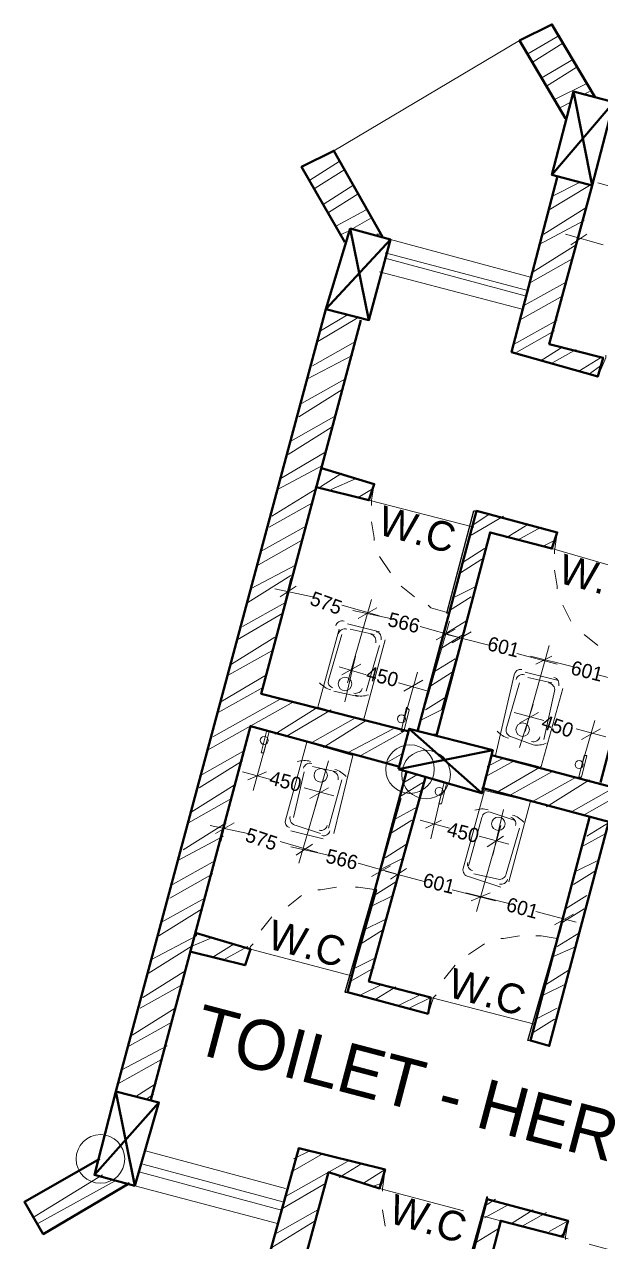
# Model space of a CAD drawing. Header units: millimetres. Extents: x 23593 to 241524, y 4405 to 182732.
# Drawn here: x 68274 to 72316, y 67815 to 76362 of the extents above; entities that cross this region are included whole.
import ezdxf

# ---------------------------------------------------------------- set-up
doc = ezdxf.new("R2010")
doc.units = ezdxf.units.MM
doc.linetypes.add('PDF_IMPORT', pattern=[1, 0.8, -0.2])
for name, color, linetype in [('PDF_0', 7, 'Continuous'), ('PDF_AR_DIMENSION', 7, 'Continuous'), ('PDF_AR_ELEVATION', 2, 'Continuous'), ('PDF_ST COLUMN', 1, 'Continuous'), ('PDF_Text', 7, 'Continuous'), ('PDF_wall', 7, 'Continuous')]:
    doc.layers.add(name, color=color, linetype=linetype)
for name, color, linetype, true_color in [('PDF_AR_DOOR', 7, 'Continuous', 0x723939), ('PDF_AR_HATCH', 7, 'Continuous', 0x767676), ('PDF_AR_WINDOW', 7, 'Continuous', 0x00a5dd), ('PDF_dimension', 7, 'Continuous', 0x767676), ('PDF_hatch', 7, 'Continuous', 0x767676)]:
    doc.layers.add(name, color=color, linetype=linetype, true_color=true_color)
doc.styles.add('PDF Century Gothic', font='GOTHIC.TTF')

msp = doc.modelspace()

# ---------------------------------------------------------------- linework, layer by layer
at = {"layer": 'PDF_0', "color": 8, "lineweight": 5, "true_color": 0x767676}
for points in [[(72219.6, 74890.1), (72106.3, 74814.6)], [(70180.9, 72417.2), (70067.6, 72341.7)], [(71162.5, 72039.7), (71294.6, 72115.2)], [(71407.9, 72096.3), (71275.7, 72020.8)], [(70633.9, 71869.8), (70501.8, 71794.3)], [(70936, 71681), (71068.1, 71756.5)], [(71879.8, 71530), (71747.6, 71454.5)], [(72181.8, 71341.3), (72313.9, 71416.8)], [(69973.2, 71114.7), (69841.1, 71058.1)], [(70275.3, 70926), (70407.4, 71001.5)], [(71200.2, 70775), (71087, 70718.3)], [(69746.7, 70756.1), (69614.6, 70680.6)], [(71521.1, 70586.2), (71634.4, 70661.7)], [(70709.4, 70378.5), (70841.6, 70454.1)], [(70954.8, 70435.2), (70841.6, 70359.7)], [(71993, 70038.8), (72125.2, 70114.3)]]:
    msp.add_lwpolyline(points, dxfattribs=at)
for points in [[(70615.1, 72190.7), (70747.2, 72266.2)], [(71860.9, 71869.8), (71974.2, 71926.4)], [(70180.9, 70529.6), (70294.1, 70605.1)], [(71407.9, 70208.7), (71540, 70265.3)]]:
    msp.add_lwpolyline(points, close=True, dxfattribs=at)
at = {"layer": 'PDF_AR_DIMENSION', "color": 2, "lineweight": 13}
msp.add_lwpolyline([(70445.2, 75475.2), (71747.6, 76249.2)], dxfattribs=at)
at = {"layer": 'PDF_AR_DOOR', "lineweight": 20}
for points in [[(72351.7, 74040.6), (72351.7, 74021.7), (72295.1, 73889.6)], [(70709.4, 72983.5), (70709.4, 73021.3), (70728.3, 73134.5)], [(70728.3, 72738.1), (70728.3, 72757), (70709.4, 72870.3)], [(71993, 72643.7), (71993, 72662.6), (72011.9, 72794.8)], [(70841.6, 72511.6), (70766.1, 72624.9)], [(72011.9, 72398.3), (72011.9, 72417.2), (71993, 72530.5)], [(71011.5, 72341.7), (70917.1, 72417.2)], [(71256.9, 72228.5), (71124.7, 72266.2), (71105.8, 72285.1)], [(72106.3, 72171.8), (72049.7, 72285.1)], [(72295.1, 72001.9), (72200.7, 72077.4)], [(70464, 70303), (70350.8, 70284.2), (70331.9, 70284.2)], [(70747.2, 70284.2), (70615.1, 70303), (70596.2, 70303)], [(70218.6, 70246.4), (70124.3, 70170.9)], [(70011, 70095.4), (69935.5, 70001)], [(71747.6, 69963.3), (71634.4, 69944.4), (71615.5, 69944.4)], [(72011.9, 69944.4), (71898.7, 69963.3), (71860.9, 69963.3)], [(69878.9, 69906.6), (69860, 69887.8), (69822.2, 69755.6)], [(71502.3, 69906.6), (71389, 69831.1)], [(71294.6, 69755.6), (71219.1, 69661.2)], [(71162.5, 69548), (71143.6, 69529.1), (71105.8, 69415.8)], [(70784.9, 68170), (70784.9, 68188.9), (70803.8, 68321)], [(70803.8, 67924.6), (70784.9, 68037.8)], [(72068.6, 67830.2), (72068.6, 67849.1), (72087.4, 67962.3)]]:
    msp.add_lwpolyline(points, dxfattribs=at)
at = {"layer": 'PDF_AR_DOOR', "lineweight": 25}
for points in [[(71256.9, 72228.5), (71238, 72228.5), (71426.7, 72945.8), (71445.6, 72945.8)], [(70747.2, 70284.2), (70728.3, 70284.2), (70520.7, 69566.9), (70539.5, 69566.9)], [(72011.9, 69944.4), (71823.2, 69227.1), (71804.3, 69227.1)], [(71332.4, 67396), (71313.5, 67396), (71521.1, 68132.2), (71521.1, 68113.3)]]:
    msp.add_lwpolyline(points, close=True, dxfattribs=at)
at = {"layer": 'PDF_AR_ELEVATION', "lineweight": 20}
for points in [[(70690.6, 73021.3), (71426.7, 72832.5)], [(71974.2, 72681.5), (72691.5, 72473.9)], [(69860, 69868.9), (70577.3, 69680.1)], [(71124.7, 69529.1), (71860.9, 69340.3)]]:
    msp.add_lwpolyline(points, dxfattribs=at)
at = {"layer": 'PDF_AR_ELEVATION', "linetype": 'PDF_IMPORT', "lineweight": 20, "ltscale": 760.004133}
msp.add_lwpolyline([(70766.1, 68188.9), (76561.2, 66641)], dxfattribs=at)
at = {"layer": 'PDF_AR_HATCH', "lineweight": 5}
for points in [[(71804.3, 76154.8), (72030.8, 76286.9)], [(71842, 76098.2), (72049.7, 76230.3)], [(71898.7, 75984.9), (72125.2, 76117)], [(71936.4, 75928.3), (72144.1, 76060.4)], [(71993, 75833.9), (72219.6, 75947.2)], [(72200.7, 75871.6), (72238.4, 75890.5)], [(72030.8, 75777.3), (72106.3, 75815)], [(70275.3, 75267.6), (70482.9, 75399.7)], [(70313, 75211), (70520.7, 75343.1)], [(70369.7, 75097.7), (70577.3, 75229.8)], [(71955.3, 75059.9), (72238.4, 75229.8)], [(71974.2, 75154.3), (72162.9, 75248.7)], [(70407.4, 75041.1), (70615.1, 75173.2)], [(70464, 74946.7), (70671.7, 75059.9)], [(71917.5, 74890.1), (72219.6, 75078.8)], [(70577.3, 74927.8), (70709.4, 75003.3)], [(71879.8, 74814.6), (72200.7, 74984.4)], [(70501.8, 74890.1), (70539.5, 74908.9)], [(70747.2, 74890.1), (70766.1, 74890.1)], [(71842, 74625.8), (72144.1, 74814.6)], [(71823.2, 74550.3), (72125.2, 74720.2)], [(71766.5, 74380.4), (72068.6, 74550.3)], [(71747.6, 74286), (72049.7, 74455.9)], [(70331.9, 74135), (70615.1, 74304.9)], [(70350.8, 74210.5), (70539.5, 74323.8)], [(71709.9, 74116.1), (72011.9, 74286)], [(71728.8, 74059.5), (71993, 74210.5)], [(70294.1, 73965.1), (70596.2, 74135)], [(70256.4, 73870.7), (70577.3, 74040.6)], [(71898.7, 74002.9), (72049.7, 74097.2)], [(71974.2, 73984), (72144.1, 74078.4)], [(72162.9, 73927.4), (72313.9, 74021.7)], [(72238.4, 73908.5), (72313.9, 73965.1)], [(70218.6, 73700.8), (70520.7, 73870.7)], [(70199.8, 73606.4), (70501.8, 73795.2)], [(70143.1, 73436.6), (70445.2, 73606.4)], [(70124.3, 73342.2), (70426.3, 73530.9)], [(70067.6, 73172.3), (70388.5, 73361.1)], [(70048.8, 73096.8), (70369.7, 73266.7)], [(70350.8, 73115.7), (70501.8, 73210)], [(70426.3, 73096.8), (70596.2, 73172.3)], [(70011, 72908), (70313, 73096.8)], [(70615.1, 73040.2), (70709.4, 73096.8)], [(69992.1, 72832.5), (70294.1, 73002.4)], [(71426.7, 72851.4), (71540, 72926.9)], [(69935.5, 72662.6), (70237.5, 72832.5)], [(71407.9, 72775.9), (71634.4, 72908)], [(71653.3, 72757), (71804.3, 72851.4)], [(71728.8, 72738.1), (71898.7, 72832.5)], [(69916.6, 72568.2), (70218.6, 72738.1)], [(71351.2, 72587.1), (71502.3, 72681.5)], [(71917.5, 72700.4), (71993, 72738.1)], [(69860, 72398.3), (70180.9, 72568.2)], [(71332.4, 72511.6), (71483.4, 72606)], [(69841.1, 72304), (70143.1, 72492.7)], [(71294.6, 72341.7), (71445.6, 72417.2)], [(71256.9, 72247.3), (71407.9, 72341.7)], [(69765.6, 72039.7), (70086.5, 72228.5)], [(69803.4, 72134.1), (70105.4, 72304)], [(71219.1, 72077.4), (71370.1, 72171.8)], [(69727.8, 71869.8), (70029.9, 72058.6)], [(71200.2, 71983.1), (71351.2, 72077.4)], [(69709, 71794.3), (70011, 71964.2)], [(71143.6, 71813.2), (71294.6, 71907.6)], [(71124.7, 71718.8), (71275.7, 71813.2)], [(69652.3, 71605.5), (69973.2, 71794.3)], [(69633.5, 71530), (69935.5, 71699.9)], [(71087, 71548.9), (71238, 71643.3)], [(69558, 71265.7), (70162, 71605.5)], [(69595.7, 71360.1), (70067.6, 71624.4)], [(70029.9, 71379), (70331.9, 71567.8)], [(70105.4, 71360.1), (70426.3, 71548.9)], [(71049.2, 71473.4), (71200.2, 71548.9)], [(70294.1, 71322.4), (70596.2, 71492.3)], [(70369.7, 71284.6), (70671.7, 71473.4)], [(70539.5, 71246.9), (70860.4, 71416.8)], [(70633.9, 71228), (70936, 71397.9)], [(71143.6, 71379), (71162.5, 71379)], [(69520.2, 71095.9), (69822.2, 71265.7)], [(70803.8, 71171.4), (70936, 71246.9)], [(71521.1, 71152.5), (71634.4, 71209.1)], [(69501.3, 71001.5), (69803.4, 71190.2)], [(70898.2, 71152.5), (70917.1, 71171.4)], [(71502.3, 71077), (71709.9, 71190.2)], [(71577.8, 70963.7), (71898.7, 71152.5)], [(71672.1, 70944.8), (71974.2, 71114.7)], [(70917.1, 70944.8), (71068.1, 71039.2)], [(70936, 71039.2), (71030.3, 71095.9)], [(71842, 70907.1), (72144.1, 71077)], [(71936.4, 70869.3), (72238.4, 71058.1)], [(69444.7, 70831.6), (69746.7, 71020.4)], [(72446.1, 71020.4), (72408.3, 71001.5), (72106.3, 70831.6)], [(72200.7, 70812.7), (72502.7, 70982.6)], [(72672.6, 70944.8), (72370.6, 70756.1), (72219.6, 70661.7)], [(69425.8, 70756.1), (69727.8, 70926)], [(70860.4, 70775), (71030.3, 70869.3)], [(70841.6, 70680.6), (70992.6, 70775)], [(69388.1, 70567.3), (69690.1, 70756.1)], [(69350.3, 70491.8), (69671.2, 70661.7)], [(70803.8, 70510.7), (70954.8, 70605.1)], [(72181.8, 70586.2), (72351.7, 70680.6)], [(69312.6, 70321.9), (69614.6, 70491.8)], [(70784.9, 70435.2), (70936, 70510.7)], [(72144.1, 70416.3), (72295.1, 70491.8)], [(69293.7, 70227.5), (69595.7, 70397.4)], [(72125.2, 70321.9), (72276.2, 70416.3)], [(70728.3, 70246.4), (70879.3, 70340.8)], [(69237.1, 70057.6), (69539.1, 70227.5)], [(70709.4, 70170.9), (70860.4, 70246.4)], [(72068.6, 70152), (72219.6, 70246.4)], [(69218.2, 69963.3), (69520.2, 70152)], [(72049.7, 70057.6), (72200.7, 70152)], [(70652.8, 70001), (70803.8, 70076.5)], [(69142.7, 69699), (69444.7, 69887.8), (69576.8, 69944.4)], [(69161.6, 69793.4), (69482.5, 69963.3), (69482.5, 69982.1)], [(70633.9, 69906.6), (70784.9, 70001)], [(72011.9, 69887.8), (72162.9, 69982.1)], [(69595.7, 69812.2), (69746.7, 69906.6)], [(69671.2, 69793.4), (69841.1, 69887.8)], [(71974.2, 69812.2), (72144.1, 69887.8)], [(70596.2, 69736.7), (70747.2, 69812.2)], [(69104.9, 69529.1), (69406.9, 69717.9)], [(70558.4, 69642.4), (70728.3, 69736.7)], [(71936.4, 69623.5), (72087.4, 69717.9)], [(69086, 69453.6), (69388.1, 69623.5)], [(70633.9, 69548), (70784.9, 69623.5)], [(70728.3, 69510.2), (70879.3, 69604.6)], [(71917.5, 69548), (72068.6, 69623.5)], [(70898.2, 69472.5), (71049.2, 69548)], [(70973.7, 69453.6), (71124.7, 69529.1)], [(69029.4, 69264.8), (69331.4, 69453.6)], [(71860.9, 69378.1), (72011.9, 69453.6)], [(69010.5, 69189.3), (69312.6, 69359.2)], [(71842, 69283.7), (71993, 69378.1)], [(68953.9, 69019.4), (69274.8, 69189.3)], [(71936.4, 69189.3), (71955.3, 69189.3)], [(68935, 68925), (69237.1, 69094.9)], [(69048.3, 68830.7), (69199.3, 68925)], [(69123.8, 68811.8), (69180.4, 68849.5)], [(70143.1, 68302.1), (70369.7, 68434.3)], [(70162, 68396.5), (70275.3, 68453.1)], [(70105.4, 68132.2), (70539.5, 68377.6)], [(70482.9, 68264.4), (70633.9, 68358.7)], [(70652.8, 68226.6), (70803.8, 68321)], [(68331, 67981.2), (68821.8, 68283.2)], [(68368.7, 67943.5), (68916.2, 68245.5)], [(70067.6, 68037.8), (70388.5, 68226.6)], [(70728.3, 68207.7), (70784.9, 68226.6)], [(70029.9, 67868), (70331.9, 68037.8)], [(71502.3, 67981.2), (71672.1, 68075.6)], [(71521.1, 68075.6), (71577.8, 68113.3)], [(71691, 67943.5), (71842, 68037.8)], [(70011, 67773.6), (70313, 67962.3)], [(71766.5, 67924.6), (71936.4, 68019)], [(71955.3, 67886.8), (72087.4, 67962.3)], [(71445.6, 67811.3), (71596.6, 67905.7)], [(72030.8, 67849.1), (72049.7, 67868)]]:
    msp.add_lwpolyline(points, dxfattribs=at)
at = {"layer": 'PDF_AR_WINDOW', "color": 2, "lineweight": 20}
for points in [[(70841.6, 74852.3), (71823.2, 74588)], [(70766.1, 74625.8), (71766.5, 74361.5)], [(69123.8, 68453.1), (70105.4, 68188.9)], [(69048.3, 68207.7), (70048.8, 67943.5)]]:
    msp.add_lwpolyline(points, dxfattribs=at)
at = {"layer": 'PDF_AR_WINDOW', "color": 27, "lineweight": 20, "true_color": 0x725639}
for points in [[(70803.8, 74757.9), (71804.3, 74493.7)], [(70803.8, 74720.2), (71785.4, 74455.9)], [(69086, 68302.1), (70067.6, 68037.8)], [(69104.9, 68358.7), (70086.5, 68094.5)]]:
    msp.add_lwpolyline(points, dxfattribs=at)
at = {"layer": 'PDF_dimension', "lineweight": 5}
for points in [[(72295.1, 75362), (72125.2, 74757.9)], [(72295.1, 75248.7), (72502.7, 75192.1)], [(72068.6, 74890.1), (72332.8, 74814.6)], [(69992.1, 71869.8), (70143.1, 72473.9)], [(70029.9, 72398.3), (70294.1, 72341.7)], [(70766.1, 72209.6), (70501.8, 72285.1)], [(70577.3, 72247.3), (70841.6, 72190.7)], [(71087, 71586.6), (71256.9, 72171.8)], [(71200.2, 71548.9), (71370.1, 72152.9)], [(71313.5, 72058.6), (71049.2, 72134.1)], [(71238, 72077.4), (71540, 72001.9)], [(70520.7, 71605.5), (70596.2, 71926.4)], [(72011.9, 71869.8), (71728.8, 71945.3)], [(71823.2, 71926.4), (72125.2, 71850.9)], [(70482.9, 71850.9), (70671.7, 71794.3)], [(70936, 71473.4), (71030.3, 71813.2)], [(71105.8, 71681), (70898.2, 71737.7)], [(72597.1, 71718.8), (72295.1, 71794.3)], [(71747.6, 71284.6), (71842, 71586.6)], [(71709.9, 71530), (71917.5, 71473.4)], [(72181.8, 71152.5), (72276.2, 71473.4)], [(72351.7, 71360.1), (72144.1, 71416.8)], [(69973.2, 71322.4), (69878.9, 70982.6)], [(69803.4, 71228), (69652.3, 70623.9)], [(69803.4, 71114.7), (70011, 71058.1)], [(70407.4, 71190.2), (70313, 70869.3)], [(70445.2, 70944.8), (70237.5, 71001.5)], [(71200.2, 70963.7), (71124.7, 70642.8)], [(70917.1, 70926), (70747.2, 70321.9)], [(71030.3, 70888.2), (70879.3, 70303)], [(71049.2, 70775), (71256.9, 70718.3)], [(71634.4, 70850.5), (71558.9, 70529.6)], [(69576.8, 70737.2), (69841.1, 70680.6)], [(70331.9, 70548.4), (70067.6, 70623.9)], [(71672.1, 70605.1), (71464.5, 70661.7)], [(70143.1, 70586.2), (70407.4, 70529.6)], [(72181.8, 70586.2), (72030.8, 69982.1)], [(70879.3, 70397.4), (70615.1, 70472.9)], [(70803.8, 70416.3), (71087, 70340.8)], [(71577.8, 70208.7), (71275.7, 70284.2)], [(71370.1, 70265.3), (71672.1, 70189.8)], [(72144.1, 70057.6), (71860.9, 70133.1)]]:
    msp.add_lwpolyline(points, dxfattribs=at)
for points in [[(70709.4, 72322.8), (70539.5, 71737.7)], [(71955.3, 72001.9), (71785.4, 71397.9)], [(70199.8, 70472.9), (70369.7, 71058.1)], [(71445.6, 70133.1), (71615.5, 70737.2)]]:
    msp.add_lwpolyline(points, close=True, dxfattribs=at)
at = {"layer": 'PDF_hatch', "lineweight": 5}
for points in [[(70766.1, 72096.3), (70539.5, 72152.9)], [(70482.9, 72115.2), (70331.9, 71567.8), (70652.8, 71473.4), (70803.8, 72039.7)], [(70558.4, 72115.2), (70728.3, 72077.4)], [(70766.1, 72001.9), (70671.7, 71681)], [(72011.9, 71756.5), (71785.4, 71813.2)], [(71804.3, 71775.4), (71974.2, 71737.7)], [(70615.1, 71643.3), (70445.2, 71681)], [(71898.7, 71152.5), (72049.7, 71699.9)], [(70520.7, 71605.5), (70520.7, 71605.5)], [(70652.8, 71492.3), (70652.8, 71492.3)], [(71747.6, 71284.6), (71747.6, 71284.6)], [(70237.5, 71114.7), (70162, 70793.8)], [(70464, 71114.7), (70294.1, 71152.5)], [(70407.4, 71190.2), (70407.4, 71190.2)], [(70407.4, 70718.3), (70501.8, 71058.1)], [(71634.4, 70850.5), (71634.4, 70850.5)], [(70369.7, 70642.8), (70143.1, 70699.4)]]:
    msp.add_lwpolyline(points, dxfattribs=at)
for points in [[(70435.1, 71704.3, -0.414213), (70407.4, 71756.5), (70501.8, 72077.4)], [(71762.1, 71833.2, 0.414213), (71709.9, 71794.3), (71577.8, 71228), (71879.8, 71152.5)], [(71933.9, 71314.9, -0.148949), (71842, 71303.5), (71691, 71360.1, -0.414213), (71653.3, 71416.8), (71747.6, 71737.7)], [(71950.8, 71738.8, -0.414213), (71993, 71681), (71917.5, 71341.3)], [(70133, 70722.6, -0.414213), (70105.4, 70775), (70256.4, 71322.4), (70577.3, 71228), (70445.2, 70680.6)], [(71615.5, 70303), (71389, 70378.5, -0.414213), (71351.2, 70435.2), (71502.3, 70982.6), (71823.2, 70907.1), (71672.1, 70340.8)], [(70137.4, 70799.3, 0.414213), (70180.9, 70737.2), (70350.8, 70680.6)], [(71709.9, 70775), (71540, 70831.6, 0.414213), (71483.4, 70793.8), (71389, 70454.1)], [(71426.7, 70397.4), (71596.6, 70359.7, 0.414213), (71653.3, 70397.4), (71747.6, 70718.3)]]:
    msp.add_lwpolyline(points, format="xyb", dxfattribs=at)
for centre in [(70522.8, 71731), (71768.7, 71410), (70352.9, 71089.1), (71598.8, 70749.3)]:
    msp.add_circle(centre, 47.2, dxfattribs=at)
for centre, radius, start, end in [((70503.9, 72127.4), 47.2, 74.99542, 164.99531), ((70522.8, 72070.8), 47.2, 74.99542, 164.99531), ((70692.7, 72033), 47.2, 344.99542, 74.99531), ((70730.5, 72051.9), 47.2, 344.99542, 74.99531), ((70466.2, 71844.2), 160.5, 221.10797, 254.99537), ((71768.7, 71749.8), 47.2, 74.99542, 164.99531), ((71976.4, 71731), 47.2, 344.99542, 74.99531), ((70598.3, 71712.1), 47.2, 254.99542, 344.99531), ((70636.1, 71806.5), 160.5, 254.99537, 288.88277), ((71712.1, 71504.4), 160.5, 221.10797, 254.99537), ((71844.2, 71372.3), 47.2, 254.99542, 344.99531), ((70239.6, 71032.5), 160.5, 74.99537, 108.88277), ((70277.4, 71126.9), 47.2, 74.99542, 164.99531), ((70428.4, 71070.3), 47.2, 344.99542, 74.99531), ((70409.5, 70975.9), 160.5, 41.10797, 74.99537), ((71485.6, 70692.7), 160.5, 74.99537, 108.88277), ((71674.3, 70749.3), 47.2, 344.99542, 74.99531), ((71655.5, 70655), 160.5, 41.10797, 74.99537), ((70352.9, 70749.3), 47.2, 254.99542, 344.99531), ((70371.8, 70711.6), 47.2, 254.99542, 344.99531), ((71428.9, 70466.2), 47.2, 164.99542, 254.99531), ((71617.7, 70371.8), 47.2, 254.99542, 344.99531)]:
    msp.add_arc(centre, radius, start, end, dxfattribs=at)
at = {"layer": 'PDF_ST COLUMN', "color": 6, "lineweight": 40}
for points in [[(72125.2, 75890.5), (72408.3, 75815), (72257.3, 75229.8), (71974.2, 75305.3)], [(70558.4, 74927.8), (70841.6, 74852.3), (70690.6, 74286), (70388.5, 74361.5)], [(70898.2, 71133.6), (70973.7, 71416.8), (71558.9, 71265.7), (71483.4, 70963.7)], [(68916.2, 68868.4), (69218.2, 68792.9), (69048.3, 68207.7), (68765.1, 68283.2)]]:
    msp.add_lwpolyline(points, close=True, dxfattribs=at)
for points in [[(72257.3, 75229.8), (72125.2, 75890.5)], [(71974.2, 75305.3), (72408.3, 75815)], [(70690.6, 74286), (70558.4, 74927.8)], [(70388.5, 74361.5), (70841.6, 74852.3)], [(71483.4, 70963.7), (70973.7, 71416.8)], [(71558.9, 71265.7), (70898.2, 71133.6)], [(69048.3, 68207.7), (68916.2, 68868.4)], [(68765.1, 68283.2), (69218.2, 68792.9)]]:
    msp.add_lwpolyline(points, dxfattribs=at)
at = {"layer": 'PDF_wall', "lineweight": 40}
for points in [[(72068.6, 75701.8), (71747.6, 76249.2), (71974.2, 76362.4), (72276.2, 75852.8)], [(70784.9, 74871.2), (70445.2, 75475.2), (70218.6, 75362), (70520.7, 74833.4)], [(72011.9, 75286.5), (71691, 74059.5), (72295.1, 73889.6), (72332.8, 74021.7), (71955.3, 74116.1), (72257.3, 75229.8)], [(70388.5, 74361.5), (68916.2, 68868.4)], [(70633.9, 74286), (69935.5, 71662.2), (70973.7, 71397.9)], [(70313, 73115.7), (70690.6, 73021.3), (70728.3, 73134.5), (70350.8, 73247.8)], [(71162.5, 71360.1), (71540, 72794.8), (71974.2, 72681.5), (72011.9, 72794.8), (71445.6, 72945.8), (71030.3, 71397.9)], [(72313.9, 71039.2), (72729.2, 72606), (72861.4, 72568.2), (72427.2, 71001.5)], [(69161.6, 68811.8), (69860, 71435.6), (70898.2, 71152.5)], [(71558.9, 71228), (77033.1, 69774.5)], [(71087, 71077), (70690.6, 69642.4), (71124.7, 69529.1), (71105.8, 69415.8), (70539.5, 69566.9), (70954.8, 71114.7)], [(71483.4, 71001.5), (76976.5, 69529.1)], [(72238.4, 70793.8), (71823.2, 69227.1), (71955.3, 69189.3), (72370.6, 70756.1)], [(69482.5, 69982.1), (69860, 69868.9), (69822.2, 69755.6), (69444.7, 69850)], [(69860, 67245), (70199.8, 68472), (70803.8, 68321), (70766.1, 68188.9), (70407.4, 68302.1), (70105.4, 67188.4)], [(69010.5, 68226.6), (68406.5, 67868), (68274.3, 68094.5), (68802.9, 68396.5)], [(71238, 66508.8), (71615.5, 67962.3), (72049.7, 67849.1), (72087.4, 67962.3), (71521.1, 68113.3), (71105.8, 66546.6)]]:
    msp.add_lwpolyline(points, dxfattribs=at)
at = {"layer": 'PDF_wall', "color": 2, "lineweight": 15}
for points in [[(70973.7, 71548.9), (70936, 71397.9), (70917.1, 71397.9), (70954.8, 71567.8)], [(69935.5, 71246.9), (69973.2, 71397.9), (69992.1, 71397.9), (69954.4, 71246.9)], [(72219.6, 71228), (72181.8, 71077), (72162.9, 71077), (72200.7, 71228)], [(71181.3, 70888.2), (71219.1, 71039.2), (71238, 71039.2), (71200.2, 70888.2)]]:
    msp.add_lwpolyline(points, close=True, dxfattribs=at)
for centre in [(70919.2, 71485.6), (69956.5, 71334.5), (72165.1, 71164.6), (71183.5, 70975.9)]:
    msp.add_circle(centre, 28.3, dxfattribs=at)
at = {"layer": 'PDF_wall', "lineweight": 0}
for centre in [(70978.8, 71133), (71092.1, 71095.2), (68808, 68395.9)]:
    msp.add_circle(centre, 170.6, dxfattribs=at)

# ---------------------------------------------------------------- texts
at = {"layer": 'PDF_Text', "attachment_point": 4, "style": 'PDF Century Gothic'}
for s, insert, char_height, rotation in [('W.C', (70768, 72884), 207.95, 345.06948), ('W.C', (72032.8, 72544.2), 207.95, 345.069), ('W.C', (69994, 69976.9), 207.95, 345.069), ('W.C', (71258.8, 69637.1), 207.95, 345.069), ('TOILET - HER', (69483.9, 69312.8), 349.993, 345.29442), ('W.C', (70845.8, 68050.7), 207.95, 343.81105)]:
    msp.add_mtext(s, dxfattribs=dict(at, insert=insert, char_height=char_height, rotation=rotation))
at = {"layer": 'PDF_Text', "color": 8, "true_color": 0x767676, "attachment_point": 4, "style": 'PDF Century Gothic'}
for s, insert, char_height, rotation in [('575', (70285.9, 72337.1), 100, 340.01496), ('566', (70828.1, 72187.7), 100, 345.96376), ('601', (71526.6, 72017.8), 100, 345.96376), ('601', (72111.8, 71847.9), 100, 345.96376), ('450', (70677.1, 71810.1), 100, 345.96376), ('450', (71908, 71469.2), 99.99, 341.56317), ('450', (69997.5, 71073.9), 100, 345.96376), ('575', (69831.5, 70676.4), 99.99, 341.56317), ('450', (71243.4, 70715.2), 100, 345.96376), ('566', (70393.9, 70526.5), 100, 345.96376), ('601', (71073.5, 70356.6), 100, 345.96376), ('601', (71659.8, 70186.4), 99.99, 344.74467)]:
    msp.add_mtext(s, dxfattribs=dict(at, insert=insert, char_height=char_height, rotation=rotation))

doc.saveas('drawing.dxf')
